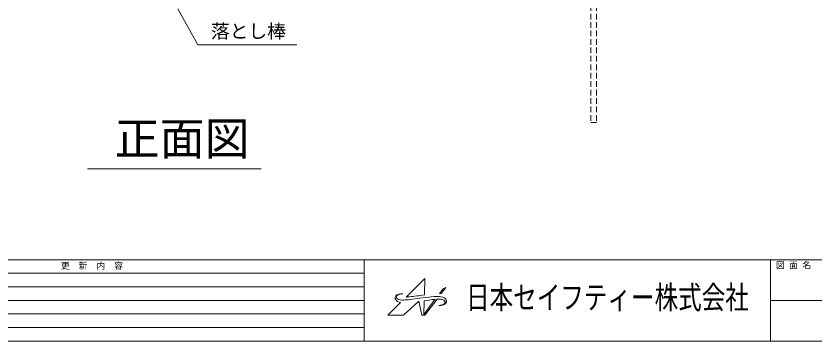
# Model space of a CAD drawing. Units: millimetres, scale not verified. Extents: x -9305 to 9305, y -6415 to 6415.
# Drawn here: x -4900 to 1909, y -6415 to -3644 of the extents above; entities that cross this region are included whole.
import ezdxf
from ezdxf.enums import TextEntityAlignment as Align

# ---------------------------------------------------------------- set-up
doc = ezdxf.new("R2010")
doc.units = ezdxf.units.MM
doc.header["$LTSCALE"] = 40
doc.linetypes.add('DASHED1', pattern=[1.8, 1.2, -0.6])
for name, color, linetype, lineweight in [('0-5_CLG-72', 7, 'Continuous', 9), ('0-9_TEXT', 7, 'Continuous', 9), ('0-B_ﾛｺﾞ', 5, 'Continuous', 9), ('0-C_図面枠', 7, 'Continuous', 9)]:
    doc.layers.add(name, color=color, linetype=linetype, lineweight=lineweight)
doc.styles.add('ＭＳ ゴシック', font='')
doc.styles.get('ＭＳ ゴシック').set_extended_font_data('MS Gothic')

msp = doc.modelspace()

# ---------------------------------------------------------------- linework, layer by layer
at = {"layer": '0-5_CLG-72', "linetype": 'DASHED1'}
for p, q in [((3.75, -3553.01), (3.75, -4553.01)), ((52.35, -3553.01), (52.35, -4553.01)), ((52.35, -4553.01), (3.75, -4553.01))]:
    msp.add_line(p, q, dxfattribs=at)
at = {"layer": '0-9_TEXT'}
for p, q in [((-3347.1, -3890.21), (-3518.69, -3582.28)), ((-3347.1, -3890.21), (-2504.22, -3890.21)), ((-4289.52, -4946.99), (-2808.67, -4946.99))]:
    msp.add_line(p, q, dxfattribs=at)
at = {"layer": '0-B_ﾛｺﾞ'}
for p, q in [((-1599.3, -6012.31), (-1602.66, -6012.13)), ((-1416.66, -6071.4), (-1374.27, -6065.41)), ((-1292.42, -6111.75), (-1275.78, -6111.7))]:
    msp.add_line(p, q, dxfattribs=at)
for points in [[(-1571.03, -6040.13), (-1411.29, -5881), (-1410.88, -5882.13), (-1415.22, -6021.44), (-1449.97, -6026.36)], [(-1618.23, -6086.96), (-1726.9, -6195.59), (-1726.42, -6195.73), (-1597.28, -6195.84), (-1594.28, -6193.88), (-1461.54, -6073.92), (-1435.75, -6195.88), (-1411.14, -6195.88), (-1306.97, -6058.39), (-1289.93, -6058.32)], [(-1333, -6036.4), (-1405.76, -6043.02), (-1453.7, -6048.75), (-1535.88, -6060.66)], [(-1322.85, -6059.28), (-1420.43, -6188.15), (-1416.66, -6071.4)]]:
    msp.add_lwpolyline(points, dxfattribs=at)
msp.add_lwpolyline([(-1285.14, -6008.65), (-1271.6, -6011.22), (-1232.77, -5959.87), (-1255.38, -5969.51)], close=True, dxfattribs=at)
for centre, radius, start, end in [((-1637.9, -6047.52), 27.31, 137.3376, 189.71275), ((-1648.37, -6049.31), 16.69, 189.71275, 211.14694), ((-1610.3, -6026.3), 61.18, 211.14694, 262.55517), ((-1627.38, -6057.21), 41.62, 107.54618, 137.3376), ((-1631.72, -6042.8), 21.61, 114.83245, 184.93336), ((-1640.43, -6043.55), 12.87, 184.93336, 245.82613), ((-1597.15, -5947.14), 118.55, 245.82613, 271.56003), ((-1589.68, -6133.65), 121.72, 94.53365, 114.83245), ((-1603.12, -6133.94), 122.09, 94.87761, 107.54618), ((-1606.93, -6089.33), 77.32, 86.83781, 94.87761), ((-1763.17, -3812.4), 2236, 274.92935, 278.0518), ((-1206.44, -7254.79), 1201.16, 95.56117, 98.03149), ((-1302.57, -6305.44), 270.76, 89.15854, 96.45212), ((-1300.39, -6156.66), 121.96, 63.69068, 89.15854), ((-1289.5, -6171.45), 113.12, 73.31829, 90.21697), ((-1262.98, -6080.99), 37.55, 8.17288, 63.69068), ((-1607.52, -5566.39), 499.43, 271.56003, 278.24678), ((-1294.8, -6021.07), 90.71, 271.50312, 302.01879), ((-1275.94, -6049.68), 62.02, 270.14682, 315.9742), ((-1265.32, -6090.77), 28.9, 36.42787, 73.31829), ((-1255.67, -6083.64), 16.9, 302.01879, 36.42787), ((-1246.06, -6078.56), 20.46, 315.9742, 8.17288)]:
    msp.add_arc(centre, radius, start, end, dxfattribs=at)
at = {"layer": '0-C_図面枠'}
for p, q in [((-9304.61, -5721.47), (9304.61, -5721.47)), ((-1930.27, -5721.47), (-1930.27, -6414.98)), ((1537.28, -5721.47), (1537.28, -6414.98)), ((-9304.61, -5837.05), (-1930.27, -5837.05)), ((-7062.26, -5952.64), (-1930.27, -5952.64)), ((-7062.26, -6068.22), (-1930.27, -6068.22)), ((1537.28, -6068.22), (9304.61, -6068.22)), ((-7062.26, -6183.81), (-1930.27, -6183.81)), ((-7062.26, -6299.39), (-1930.27, -6299.39))]:
    msp.add_line(p, q, dxfattribs=at)
msp.add_lwpolyline([(-9304.61, -6414.98), (9304.61, -6414.98), (9304.61, 6414.98), (-9304.61, 6414.98)], dxfattribs=at)

# ---------------------------------------------------------------- texts
at = {"layer": '0-9_TEXT', "style": 'ＭＳ ゴシック'}
for s, height, p in [('落とし棒', 117.3, (-3236.36, -3867.74)), ('正面図', 281.5, (-4058.09, -4914.26))]:
    msp.add_text(s, height=height, dxfattribs=at).set_placement(p, align=Align.BOTTOM_LEFT)
at = {"layer": '0-B_ﾛｺﾞ', "color": 7, "style": 'ＭＳ ゴシック', "width": 0.75}
msp.add_text('日本セイフティー株式会社', height=196.5, dxfattribs=at).set_placement((-1059.46, -6200.01), align=Align.BOTTOM_LEFT)
at = {"layer": '0-C_図面枠', "style": 'ＭＳ ゴシック'}
for s, p in [('更\u3000新\u3000内\u3000容', (-4516.95, -5816.54)), ('図 面 名', (1583.52, -5812.08))]:
    msp.add_text(s, height=54.23, dxfattribs=at).set_placement(p, align=Align.BOTTOM_LEFT)

doc.saveas('drawing.dxf')
